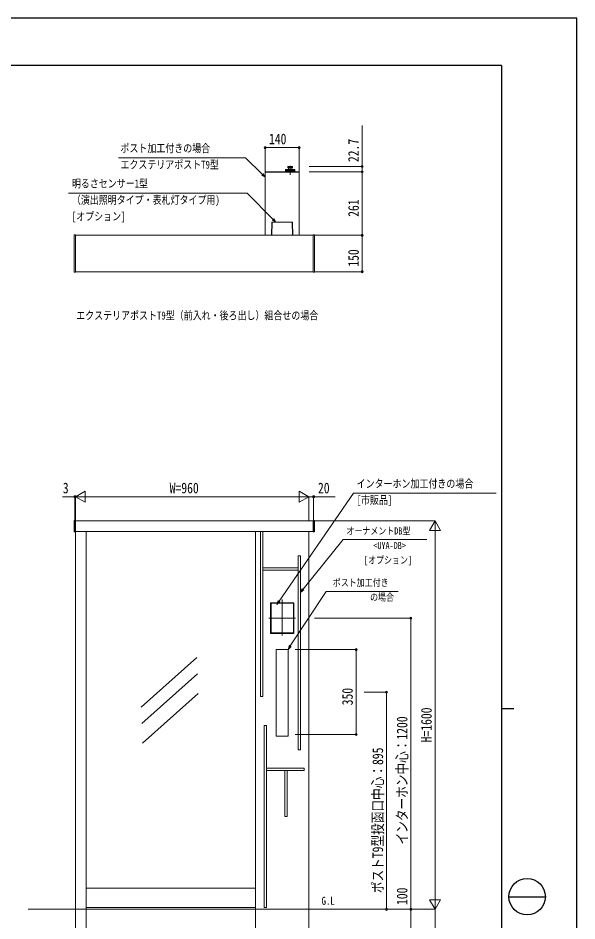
# Model space of a CAD drawing. Units: millimetres, scale not verified. Extents: x -4208 to 4205, y -2972 to 2970.
# Drawn here: x 1904 to 4205, y -750 to 2970 of the extents above; entities that cross this region are included whole.
import ezdxf
from ezdxf.enums import TextEntityAlignment as Align

# ---------------------------------------------------------------- set-up
doc = ezdxf.new("R2010")
doc.units = ezdxf.units.MM
doc.header["$LTSCALE"] = 10
for name, color, linetype, lineweight in [('0-1_USER1', 92, 'Continuous', 18), ('0-2_YKK_13', 120, 'Continuous', 18), ('0-3_YKK_A1', 120, 'Continuous', 18), ('0-4_YKK_D', 200, 'Continuous', 18), ('0-6_YSS_K', 92, 'Continuous', 18)]:
    doc.layers.add(name, color=color, linetype=linetype, lineweight=lineweight)
doc.layers.add('0-5_YKK_ZWAK', color=134, linetype='Continuous')
doc.styles.add('ＭＳ ゴシック', font='')
doc.styles.get('ＭＳ ゴシック').set_extended_font_data('MS Gothic')

msp = doc.modelspace()

# ---------------------------------------------------------------- linework, layer by layer
at = {"layer": '0-2_YKK_13'}
for p, q in [((2949.03, 2127.98), (2948.11, 2075)), ((2950.03, 2128.54), (2949.1, 2075)), ((2950.03, 2128.96), (3033.01, 2128.96)), ((2950.03, 2128.54), (2950.03, 2128.96)), ((2950.03, 2128.54), (3033.01, 2128.54)), ((3033.01, 2128.96), (3033.01, 2128.54)), ((3033.94, 2075), (3033.01, 2128.54)), ((3034.93, 2075), (3034.01, 2127.98))]:
    msp.add_line(p, q, dxfattribs=at)
for points in [[(2949.03, 2127.98), (2949.07, 2128.23), (2949.17, 2128.47), (2949.32, 2128.67), (2949.53, 2128.83), (2949.77, 2128.93), (2950.03, 2128.96)], [(2949.03, 2127.98), (2949.07, 2128.13), (2949.17, 2128.26), (2949.33, 2128.38), (2949.53, 2128.47), (2949.77, 2128.52), (2950.03, 2128.54)], [(3034.01, 2127.98), (3033.97, 2128.24), (3033.86, 2128.48), (3033.7, 2128.69), (3033.48, 2128.85), (3033.21, 2128.94), (3033.01, 2128.96)], [(3033.01, 2128.54), (3033.27, 2128.52), (3033.5, 2128.47), (3033.71, 2128.38), (3033.87, 2128.26), (3033.97, 2128.13), (3034.01, 2127.98)]]:
    msp.add_lwpolyline(points, dxfattribs=at)
for points in [[(2902.02, 854.88), (2902.02, 174.88), (2912.02, 174.88), (2912.02, 854.88)], [(3057.02, 754.88), (3057.02, -45.12), (3067.02, -45.12), (3067.02, 754.88)], [(2912.02, 704.88), (2912.02, 694.88), (3057.02, 694.88), (3057.02, 704.88)], [(2917.02, 55.13), (2917.02, -694.87), (2927.02, -694.87), (2927.02, 55.13)], [(2927.02, -119.87), (2927.02, -129.87), (3082.02, -129.87), (3082.02, -119.87)], [(3002.02, -129.87), (3002.02, -319.87), (3012.02, -319.87), (3012.02, -129.87)]]:
    msp.add_lwpolyline(points, close=True, dxfattribs=at)
at = {"layer": '0-3_YKK_A1'}
for p, q in [((3005.02, 2337.2), (3005.02, 2345.5)), ((3005.03, 2345.61), (3005.03, 2337.2)), ((3005.03, 2345.6), (3005.03, 2337.2)), ((3005.06, 2345.78), (3005.06, 2337.2)), ((3005.14, 2345.97), (3005.14, 2337.2)), ((3005.24, 2346.13), (3005.24, 2337.2)), ((3005.4, 2346.29), (3005.4, 2337.2)), ((3005.57, 2346.39), (3005.57, 2337.2)), ((3005.81, 2346.48), (3005.81, 2337.2)), ((3043.02, 2346.5), (3006.02, 2346.5)), ((3006.04, 2346.5), (3006.04, 2337.2)), ((3006.36, 2346.5), (3006.36, 2337.2)), ((3006.66, 2346.5), (3006.66, 2337.2)), ((3007.05, 2346.5), (3007.05, 2337.2)), ((3007.41, 2346.5), (3007.41, 2337.2)), ((3007.87, 2346.5), (3007.87, 2337.2)), ((3008.29, 2346.5), (3008.29, 2337.2)), ((3008.81, 2346.5), (3008.81, 2337.2)), ((3009.29, 2346.5), (3009.29, 2337.2)), ((3009.88, 2346.5), (3009.88, 2337.2)), ((3010.41, 2346.5), (3010.41, 2337.2)), ((3011.06, 2346.5), (3011.06, 2337.2)), ((3011.64, 2346.5), (3011.64, 2337.2)), ((3012.34, 2346.5), (3012.34, 2337.2)), ((3012.96, 2346.5), (3012.96, 2337.2)), ((3013.72, 2346.5), (3013.72, 2337.2)), ((3014.37, 2346.5), (3014.37, 2337.2)), ((3014.52, 2357.7), (3014.52, 2353.7)), ((3034.32, 2346.6), (3014.72, 2346.6)), ((3014.83, 2358.42), (3014.83, 2353.7)), ((3015.51, 2353.7), (3014.83, 2353.7)), ((3034.02, 2353.2), (3015.02, 2353.2)), ((3015.17, 2346.5), (3015.17, 2337.2)), ((3015.51, 2358.7), (3015.51, 2353.7)), ((3033.52, 2358.7), (3015.52, 2358.7)), ((3015.86, 2346.5), (3015.86, 2337.2)), ((3016.26, 2358.7), (3016.26, 2353.7)), ((3017.53, 2353.7), (3016.26, 2353.7)), ((3016.7, 2346.5), (3016.7, 2337.2)), ((3017.42, 2346.5), (3017.42, 2337.2)), ((3017.53, 2358.7), (3017.53, 2353.7)), ((3018.29, 2346.5), (3018.29, 2337.2)), ((3018.69, 2358.7), (3018.69, 2353.7)), ((3020.4, 2353.7), (3018.69, 2353.7)), ((3019.03, 2346.5), (3019.03, 2337.2)), ((3019.92, 2346.5), (3019.92, 2337.2)), ((3020.4, 2358.7), (3020.4, 2353.7)), ((3020.68, 2346.5), (3020.68, 2337.2)), ((3021.59, 2346.5), (3021.59, 2337.2)), ((3021.82, 2358.7), (3021.82, 2353.7)), ((3023.77, 2353.7), (3021.82, 2353.7)), ((3022.36, 2346.5), (3022.36, 2337.2)), ((3023.28, 2346.5), (3023.28, 2337.2)), ((3023.77, 2358.7), (3023.77, 2353.7)), ((3024.06, 2346.5), (3024.06, 2337.2)), ((3024.52, 2360.66), (3024.52, 2323.96)), ((3024.98, 2346.5), (3024.98, 2337.2)), ((3025.27, 2358.7), (3025.27, 2353.7)), ((3025.27, 2353.7), (3027.22, 2353.7)), ((3025.76, 2346.5), (3025.76, 2337.2)), ((3026.68, 2346.5), (3026.68, 2337.2)), ((3027.22, 2358.7), (3027.22, 2353.7)), ((3027.45, 2346.5), (3027.45, 2337.2)), ((3028.36, 2346.5), (3028.36, 2337.2)), ((3028.64, 2358.7), (3028.64, 2353.7)), ((3028.64, 2353.7), (3030.35, 2353.7)), ((3029.12, 2346.5), (3029.12, 2337.2)), ((3030.01, 2346.5), (3030.01, 2337.2)), ((3030.35, 2358.7), (3030.35, 2353.7)), ((3030.75, 2346.5), (3030.75, 2337.2)), ((3031.51, 2358.7), (3031.51, 2353.7)), ((3031.51, 2353.7), (3032.78, 2353.7)), ((3031.62, 2346.5), (3031.62, 2337.2)), ((3032.34, 2346.5), (3032.34, 2337.2)), ((3032.78, 2358.7), (3032.78, 2353.7)), ((3033.18, 2346.5), (3033.18, 2337.2)), ((3033.53, 2358.7), (3033.53, 2353.7)), ((3033.53, 2353.7), (3034.21, 2353.7)), ((3033.87, 2346.5), (3033.87, 2337.2)), ((3034.21, 2358.42), (3034.21, 2353.7)), ((3034.52, 2357.7), (3034.52, 2353.7)), ((3034.67, 2346.5), (3034.67, 2337.2)), ((3035.32, 2346.5), (3035.32, 2337.2)), ((3036.08, 2346.5), (3036.08, 2337.2)), ((3036.7, 2346.5), (3036.7, 2337.2)), ((3037.4, 2346.5), (3037.4, 2337.2)), ((3037.98, 2346.5), (3037.98, 2337.2)), ((3038.63, 2346.5), (3038.63, 2337.2)), ((3039.16, 2346.5), (3039.16, 2337.2)), ((3039.75, 2346.5), (3039.75, 2337.2)), ((3040.22, 2346.5), (3040.22, 2337.2)), ((3040.75, 2346.5), (3040.75, 2337.2)), ((3041.17, 2346.5), (3041.17, 2337.2)), ((3041.63, 2346.5), (3041.63, 2337.2)), ((3041.99, 2346.5), (3041.99, 2337.2)), ((3042.38, 2346.5), (3042.38, 2337.2)), ((3042.68, 2346.5), (3042.68, 2337.2)), ((3043, 2346.5), (3043, 2337.2)), ((3043.23, 2346.48), (3043.23, 2337.2)), ((3043.47, 2346.39), (3043.47, 2337.2)), ((3043.64, 2346.29), (3043.64, 2337.2)), ((3043.8, 2346.13), (3043.8, 2337.2)), ((3043.9, 2345.97), (3043.9, 2337.2)), ((3043.98, 2345.78), (3043.98, 2337.2)), ((3044.01, 2345.6), (3044.01, 2337.2)), ((3044.02, 2337.2), (3044.02, 2345.5)), ((2921.52, 2335.2), (2921.52, 2075)), ((2922.32, 2336), (3060.72, 2336)), ((2922.32, 2335.2), (3060.72, 2335.2)), ((3004.52, 2335.7), (3004.52, 2336.7)), ((3044.02, 2337.2), (3005.03, 2337.2)), ((3024.52, 2339.2), (3024.52, 2343.6)), ((3044.52, 2335.7), (3044.52, 2336.7)), ((3045.02, 2335.7), (3045.02, 2335.2)), ((3061.52, 2075), (3061.52, 2335.2)), ((2135.02, 1924.08), (2135.02, 2075.92)), ((2138.96, 2077.1), (2135.96, 2076.91)), ((2140.02, 2076.1), (2140.02, 1923.9)), ((2140.02, 2075), (3119.02, 2075)), ((3119.02, 2076.1), (3119.02, 1923.9)), ((3120.08, 2077.1), (3123.08, 2076.91)), ((3124.02, 1924.08), (3124.02, 2075.92)), ((2138.96, 1922.9), (2135.96, 1923.09)), ((2140.02, 1925), (3119.02, 1925)), ((3120.08, 1922.9), (3123.08, 1923.09)), ((2135.02, 854.06), (2135.02, 898.69)), ((2138.96, 899.87), (2135.96, 899.69)), ((2138.02, 897.88), (2140.02, 897.88)), ((2138.02, 854.88), (2138.02, 897.88)), ((2140.02, 898.88), (2140.02, 853.88)), ((2140.02, 897.88), (3119.02, 897.88)), ((3119.02, 898.88), (3119.02, 853.88)), ((3121.02, 897.88), (3119.02, 897.88)), ((3120.08, 899.87), (3123.08, 899.69)), ((3121.02, 854.88), (3121.02, 897.88)), ((3124.02, 854.06), (3124.02, 898.69)), ((2138.96, 852.88), (2135.96, 853.06)), ((2138.02, 854.88), (2140.02, 854.88)), ((2140.02, 854.88), (3119.02, 854.88)), ((3121.02, 854.88), (3119.02, 854.88)), ((3120.08, 852.88), (3123.08, 853.06)), ((2944.27, 560.58), (3038.77, 560.58)), ((2944.32, 559.38), (2944.32, 436.38)), ((2991.52, 574.48), (2991.52, 425.44)), ((2991.52, 561.88), (2991.52, 433.88)), ((2991.52, 561.88), (2991.52, 433.88)), ((3038.72, 559.38), (3038.72, 436.38)), ((3046.72, 497.88), (2936.32, 497.88)), ((2945.52, 497.88), (3037.52, 497.88)), ((3037.52, 497.88), (2945.52, 497.88)), ((2944.27, 435.18), (3038.77, 435.18)), ((2639.64, 334.94), (2411.3, 130.75)), ((2642.44, 267.81), (2414.1, 63.62)), ((2645.24, 186.7), (2416.9, -17.5)), ((2184.02, -615.12), (2882.02, -615.12)), ((2184.02, -695.12), (2882.02, -695.12))]:
    msp.add_line(p, q, dxfattribs=at)
for points in [[(3045.02, 2335.7), (3004.02, 2335.7), (3004.02, 2335.2)], [(2141.02, 854.88), (2141.02, -702.12), (2141.02, -1152.12)], [(2184.02, 854.88), (2184.02, -702.12), (2184.02, -1152.12)], [(2882.02, 854.88), (2882.02, -702.12), (2882.02, -1152.12)], [(3101.02, 854.88), (3101.02, -702.12), (3101.02, -1152.12)], [(2944.02, 559.38), (2945.52, 559.38), (2945.52, 436.38), (2944.02, 436.38)], [(2944.27, 560.88), (2944.27, 559.38), (3038.77, 559.38), (3038.77, 560.88)], [(3039.02, 559.38), (3037.52, 559.38), (3037.52, 436.38), (3039.02, 436.38)], [(2944.27, 434.87), (2944.27, 436.38), (3038.77, 436.38), (3038.77, 434.87)]]:
    msp.add_lwpolyline(points, dxfattribs=at)
for points in [[(2944.02, 434.88), (3039.02, 434.88), (3039.02, 560.88), (2944.02, 560.88)], [(2966.27, 11.88), (3016.77, 11.88), (3016.77, 368.88), (2966.27, 368.88)]]:
    msp.add_lwpolyline(points, close=True, dxfattribs=at)
for centre, radius, start, end in [((3006.02, 2345.5), 1, 90, 180), ((3015.52, 2357.7), 1, 90, 180), ((3015.02, 2353.7), 0.5, 180, 270), ((3014.72, 2346.4), 0.2, 90, 150), ((3009.33, 2348.81), 8, 343.95721, 33.27409), ((3016.63, 2347.1), 0.5, 270, 346.81404), ((3039.71, 2348.81), 8, 146.72591, 193.18596), ((3032.41, 2347.1), 0.5, 193.18596, 270), ((3033.52, 2357.7), 1, 0, 90), ((3034.02, 2353.7), 0.5, 270, 0), ((3034.32, 2346.4), 0.2, 30, 90), ((3043.02, 2345.5), 1, 0, 90), ((2922.32, 2335.2), 0.8, 90, 180), ((3005.02, 2336.7), 0.5, 90, 180), ((3044.02, 2336.7), 0.5, 0, 90), ((3060.72, 2335.2), 0.8, 0, 90), ((2136.02, 2075.92), 1, 93.5, 180), ((2139.02, 2076.1), 1, 0, 93.5), ((3120.02, 2076.1), 1, 86.5, 180), ((3123.02, 2075.92), 1, 0, 86.5), ((2136.02, 1924.08), 1, 180, 266.5), ((2139.02, 1923.9), 1, 266.5, 360), ((3120.02, 1923.9), 1, 180, 273.5), ((3123.02, 1924.08), 1, 273.5, 0), ((2136.02, 898.69), 1, 93.5, 180), ((2139.02, 898.88), 1, 0, 93.5), ((3120.02, 898.88), 1, 86.5, 180), ((3123.02, 898.69), 1, 0, 86.5), ((2136.02, 854.06), 1, 180, 266.5), ((2139.02, 853.88), 1, 266.5, 360), ((3120.02, 853.88), 1, 180, 273.5), ((3123.02, 854.06), 1, 273.5, 0)]:
    msp.add_arc(centre, radius, start, end, dxfattribs=at)
at = {"layer": '0-4_YKK_D'}
for p, q in [((2921.52, 2337), (2921.52, 2437)), ((2921.52, 2436), (3061.52, 2436)), ((3061.52, 2336.2), (3061.52, 2437)), ((3102.64, 2358.7), (3322.02, 2358.7)), ((3102.64, 2336), (3322.02, 2336)), ((3102.64, 2336), (3322.02, 2336)), ((3321.02, 2336), (3321.02, 2075)), ((3125.02, 2075), (3322.02, 2075)), ((3125.02, 2075), (3321.94, 2075)), ((3320.94, 1925), (3320.94, 2075)), ((3125.02, 1925), (3321.94, 1925)), ((2141.02, 997.88), (2179.99, 1020.38)), ((2179.99, 975.38), (2179.99, 1020.38)), ((3101.02, 997.88), (3062.05, 1020.38)), ((3062.05, 1020.38), (3062.05, 975.38)), ((2138.02, 898.88), (2138.02, 998.88)), ((2141.02, 898.88), (2141.02, 998.88)), ((2141.02, 898.88), (2141.02, 998.88)), ((2141.02, 997.88), (2179.99, 975.38)), ((2141.02, 997.88), (2218.96, 997.88)), ((2186.02, 997.88), (3056.02, 997.88)), ((3101.02, 997.88), (3023.08, 997.88)), ((3101.02, 997.88), (3062.05, 975.38)), ((3101.02, 898.88), (3101.02, 998.88)), ((3101.02, 898.88), (3101.02, 998.88)), ((3121.02, 898.88), (3121.02, 998.88)), ((3122.02, 897.88), (3622.02, 897.88)), ((3621.02, 897.88), (3598.52, 858.9)), ((3621.02, 897.88), (3643.52, 858.9)), ((3621.02, 897.88), (3621.02, 819.93)), ((3598.52, 858.9), (3643.52, 858.9)), ((3621.02, 852.88), (3621.02, -657.12)), ((3125.02, 497.88), (3522.02, 497.88)), ((3521.02, 497.88), (3521.02, -702.12)), ((3044.77, 367.88), (3297.02, 367.88)), ((3296.02, 367.88), (3296.02, 17.88)), ((3329.27, 192.88), (3422.02, 192.88)), ((3421.02, 192.88), (3421.02, -702.12)), ((3044.77, 17.88), (3297.02, 17.88)), ((3621.02, -702.12), (3621.02, -624.18)), ((3621.02, -702.12), (3598.52, -663.15)), ((3643.52, -663.15), (3598.52, -663.15)), ((3621.02, -702.12), (3643.52, -663.15)), ((3252.02, -702.12), (3622.02, -702.12)), ((3252.02, -702.12), (3622.02, -702.12)), ((3252.02, -702.12), (3522.02, -702.12)), ((3252.02, -702.12), (3522.02, -702.12)), ((3252.02, -702.12), (3422.02, -702.12)), ((3621.02, -702.12), (3621.02, -1152.12))]:
    msp.add_line(p, q, dxfattribs=at)
for points in [[(3321.02, 2336), (3321.02, 2358.7), (3321.02, 2527.7)], [(2921.52, 2314.23), (2909.44, 2326.19), (2840.9, 2394.11), (2317.31, 2394.11)], [(2906.24, 2322.96), (2921.52, 2314.23), (2912.65, 2329.43)], [(2965.37, 2128.96), (2953.42, 2141.05), (2847.46, 2248.12), (2111.05, 2248.12)], [(2956.65, 2144.25), (2965.37, 2128.96), (2950.18, 2137.84)], [(2969.02, 554.1), (2978.67, 568.09), (3285.15, 1012.28), (3871.93, 1012.28)], [(2141.02, 997.88), (2138.02, 997.88), (2087.42, 997.88)], [(3101.02, 997.88), (3121.02, 997.88), (3210.02, 997.88)], [(3067.02, 603.56), (3077.69, 616.79), (3242.24, 820.97), (3587.24, 820.97)], [(3015.5, 368.88), (3024.86, 383.07), (3173.14, 607.88), (3469.02, 607.88)], [(3074.14, 619.65), (3067.02, 603.56), (3081.23, 613.94)], [(2982.42, 565.5), (2969.02, 554.1), (2974.92, 570.68)], [(3021.05, 385.57), (3015.5, 368.88), (3028.66, 380.56)], [(3521.02, -802.12), (3521.02, -702.12), (3521.02, -574.72)]]:
    msp.add_lwpolyline(points, dxfattribs=at)
for centre in [(2921.52, 2436), (3061.52, 2436), (3321.02, 2358.7), (3321.02, 2336), (3321.02, 2336), (3320.94, 2075), (3321.02, 2075), (3320.94, 1925), (2138.02, 997.88), (3121.02, 997.88), (3521.02, 497.88), (3296.02, 367.88), (3421.02, 192.88), (3296.02, 17.88), (3421.02, -702.12), (3521.02, -702.12), (3521.02, -702.12)]:
    msp.add_circle(centre, 4.25, dxfattribs=at)
at = {"layer": '0-5_YKK_ZWAK'}
for p, q in [((3895.02, 2775), (-3904.98, 2775)), ((3895.02, 2775), (3895.02, -2525)), ((3895.02, 125), (3945.02, 125)), ((3925.02, -650), (4075.02, -650))]:
    msp.add_line(p, q, dxfattribs=at)
msp.add_lwpolyline([(-4205, -2970), (4205, -2970), (4205, 2970), (-4205, 2970)], close=True, dxfattribs=at)
msp.add_circle((4000.02, -650), 75, dxfattribs=at)
at = {"layer": '0-6_YSS_K'}
msp.add_line((3251.02, -702.12), (1946.02, -702.12), dxfattribs=at)

# ---------------------------------------------------------------- texts
at = {"layer": '0-1_USER1', "style": 'ＭＳ ゴシック', "width": 0.8}
for s, p in [('エクステリアポストT9型（前入れ・後ろ出し）組合せの場合', (2143.53, 1718.08)), ('G.L', (3153.66, -693.46))]:
    msp.add_text(s, height=32.99, dxfattribs=at).set_placement(p, align=Align.BOTTOM_LEFT)
at = {"layer": '0-4_YKK_D', "style": 'ＭＳ ゴシック', "width": 0.8}
for s, height, p in [('140', 43.99, (2937.12, 2436.8)), ('ポスト加工付きの場合', 32.99, (2325.54, 2407.06)), ('エクステリアポストT9型', 32.99, (2325.54, 2339.56)), ('明るさセンサー1型', 32.99, (2125.46, 2261.65)), ('（演出照明タイプ・表札灯タイプ用)', 32.99, (2125.46, 2194.15)), ('[オプション]', 32.99, (2125.46, 2126.65)), ('3', 43.99, (2088.22, 998.68)), ('W=960', 43.99, (2528.22, 998.68)), ('20', 43.99, (3138.82, 998.68)), ('インターホン加工付きの場合', 32.99, (3297.93, 1025.23)), ('[市販品]', 32.99, (3297.93, 957.73)), ('オーナメントDB型', 29.33, (3255.77, 833.37)), ('<UYA-DB>', 29.33, (3366.71, 773.37)), ('[オプション]', 29.33, (3328.31, 713.37)), ('ポスト加工付き', 29.33, (3199.73, 620.28)), ('の場合', 29.33, (3353.33, 560.28))]:
    msp.add_text(s, height=height, dxfattribs=at).set_placement(p, align=Align.BOTTOM_LEFT)
for s, p in [('22.7', (3320.22, 2376.5)), ('261', (3320.22, 2151.1)), ('150', (3320.14, 1945.6)), ('350', (3295.22, 138.48)), ('H=1600', (3620.22, -14.12)), ('インターホン中心：1200', (3520.22, -434.92)), ('ポストT9型投函口中心：895', (3420.22, -635.42)), ('100', (3520.22, -684.32))]:
    msp.add_text(s, height=43.99, rotation=90, dxfattribs=at).set_placement(p, align=Align.BOTTOM_LEFT)

doc.saveas('drawing.dxf')
